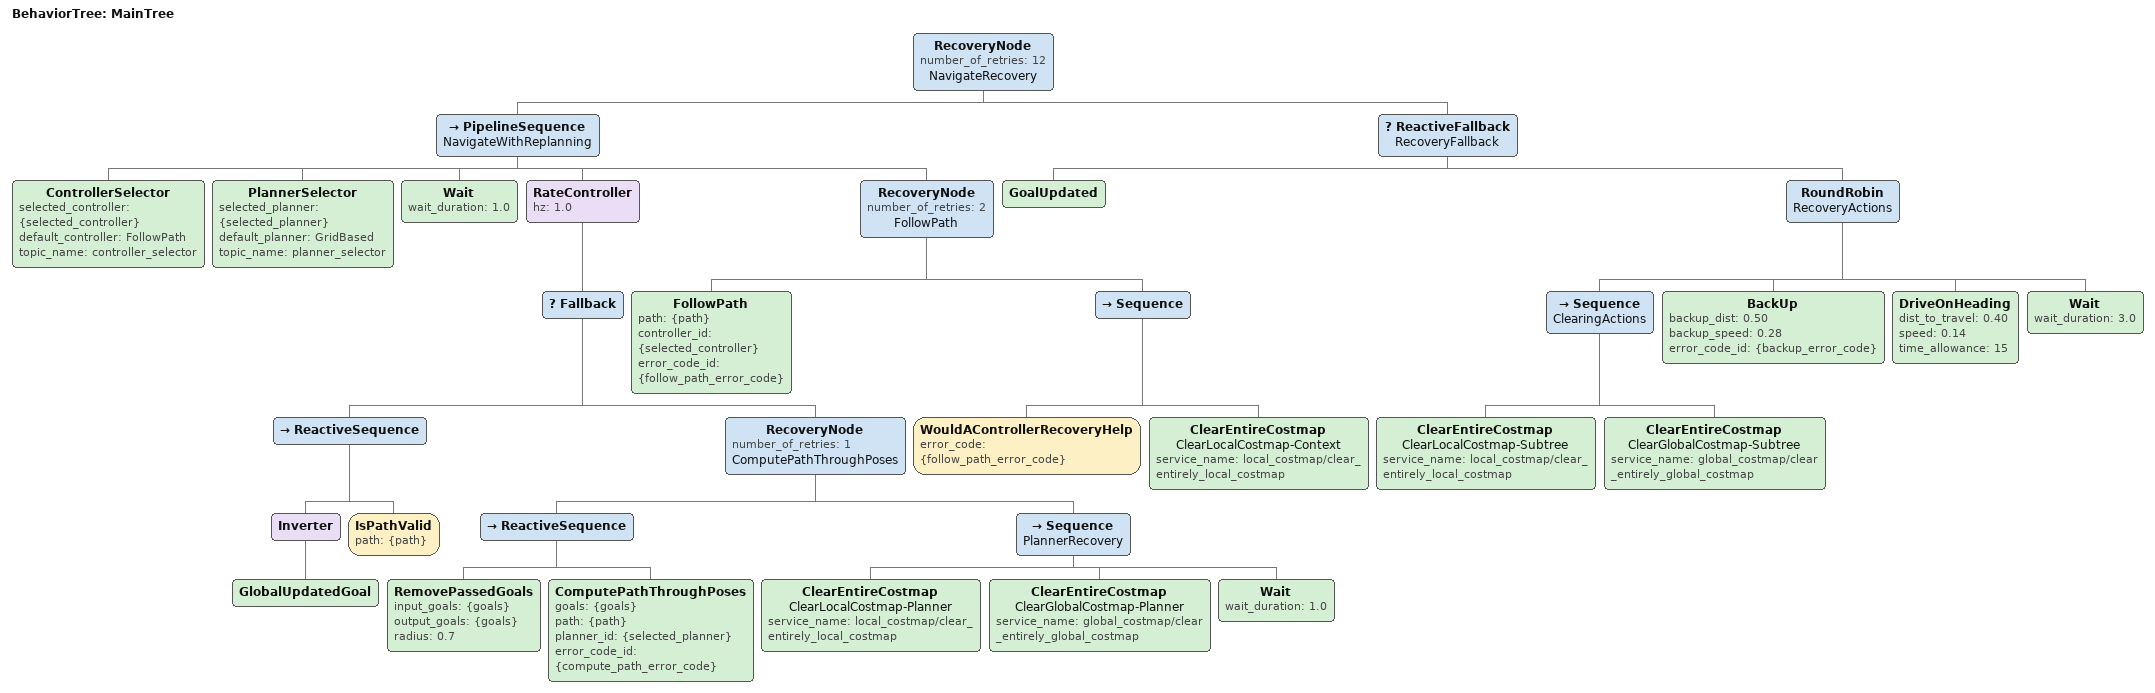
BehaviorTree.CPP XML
<!-- Ackermann-safe NavigateThroughPoses tree: clear/wait/back up, but never spin in place. -->
<root BTCPP_format="4" main_tree_to_execute="MainTree">
  <BehaviorTree ID="MainTree">
    <RecoveryNode number_of_retries="12" name="NavigateRecovery">
      <PipelineSequence name="NavigateWithReplanning">
        <ControllerSelector selected_controller="{selected_controller}" default_controller="FollowPath" topic_name="controller_selector"/>
        <PlannerSelector selected_planner="{selected_planner}" default_planner="GridBased" topic_name="planner_selector"/>
        <!-- Pre-plan TF settle: 1.0 s, was 3.0 (see ackermann_nav_to_pose.xml). -->
        <Wait wait_duration="1.0"/>
        <!-- Replan only if path invalid or goal set changed (2026-07-04,
             masterplan T0 — rationale in ackermann_nav_to_pose.xml). -->
        <RateController hz="1.0">
          <Fallback>
            <ReactiveSequence>
              <Inverter>
                <GlobalUpdatedGoal/>
              </Inverter>
              <IsPathValid path="{path}"/>
            </ReactiveSequence>
            <RecoveryNode number_of_retries="1" name="ComputePathThroughPoses">
              <ReactiveSequence>
                <RemovePassedGoals input_goals="{goals}" output_goals="{goals}" radius="0.7"/>
                <ComputePathThroughPoses goals="{goals}" path="{path}" planner_id="{selected_planner}" error_code_id="{compute_path_error_code}"/>
              </ReactiveSequence>
              <Sequence name="PlannerRecovery">
                <ClearEntireCostmap name="ClearLocalCostmap-Planner" service_name="local_costmap/clear_entirely_local_costmap"/>
                <ClearEntireCostmap name="ClearGlobalCostmap-Planner" service_name="global_costmap/clear_entirely_global_costmap"/>
                <Wait wait_duration="1.0"/>
              </Sequence>
            </RecoveryNode>
          </Fallback>
        </RateController>
        <RecoveryNode number_of_retries="2" name="FollowPath">
          <FollowPath path="{path}" controller_id="{selected_controller}" error_code_id="{follow_path_error_code}"/>
          <Sequence>
            <WouldAControllerRecoveryHelp error_code="{follow_path_error_code}"/>
            <ClearEntireCostmap name="ClearLocalCostmap-Context" service_name="local_costmap/clear_entirely_local_costmap"/>
          </Sequence>
        </RecoveryNode>
      </PipelineSequence>
      <!-- Recover on ANY nav failure (incl. planner START_OCCUPIED): reverse out of an
           occupied start (long forward footprint clips a mapped wall) then replan. -->
      <ReactiveFallback name="RecoveryFallback">
        <GoalUpdated/>
        <RoundRobin name="RecoveryActions">
          <Sequence name="ClearingActions">
            <ClearEntireCostmap name="ClearLocalCostmap-Subtree" service_name="local_costmap/clear_entirely_local_costmap"/>
            <ClearEntireCostmap name="ClearGlobalCostmap-Subtree" service_name="global_costmap/clear_entirely_global_costmap"/>
          </Sequence>
          <!-- Reverse first (nose-in stalls), faster than reverse stiction; see
               ackermann_nav_to_pose.xml for rationale. -->
          <BackUp backup_dist="0.50" backup_speed="0.28" error_code_id="{backup_error_code}"/>
          <DriveOnHeading dist_to_travel="0.40" speed="0.14" time_allowance="15"/>
          <Wait wait_duration="3.0"/>
        </RoundRobin>
      </ReactiveFallback>
    </RecoveryNode>
  </BehaviorTree>
</root>
